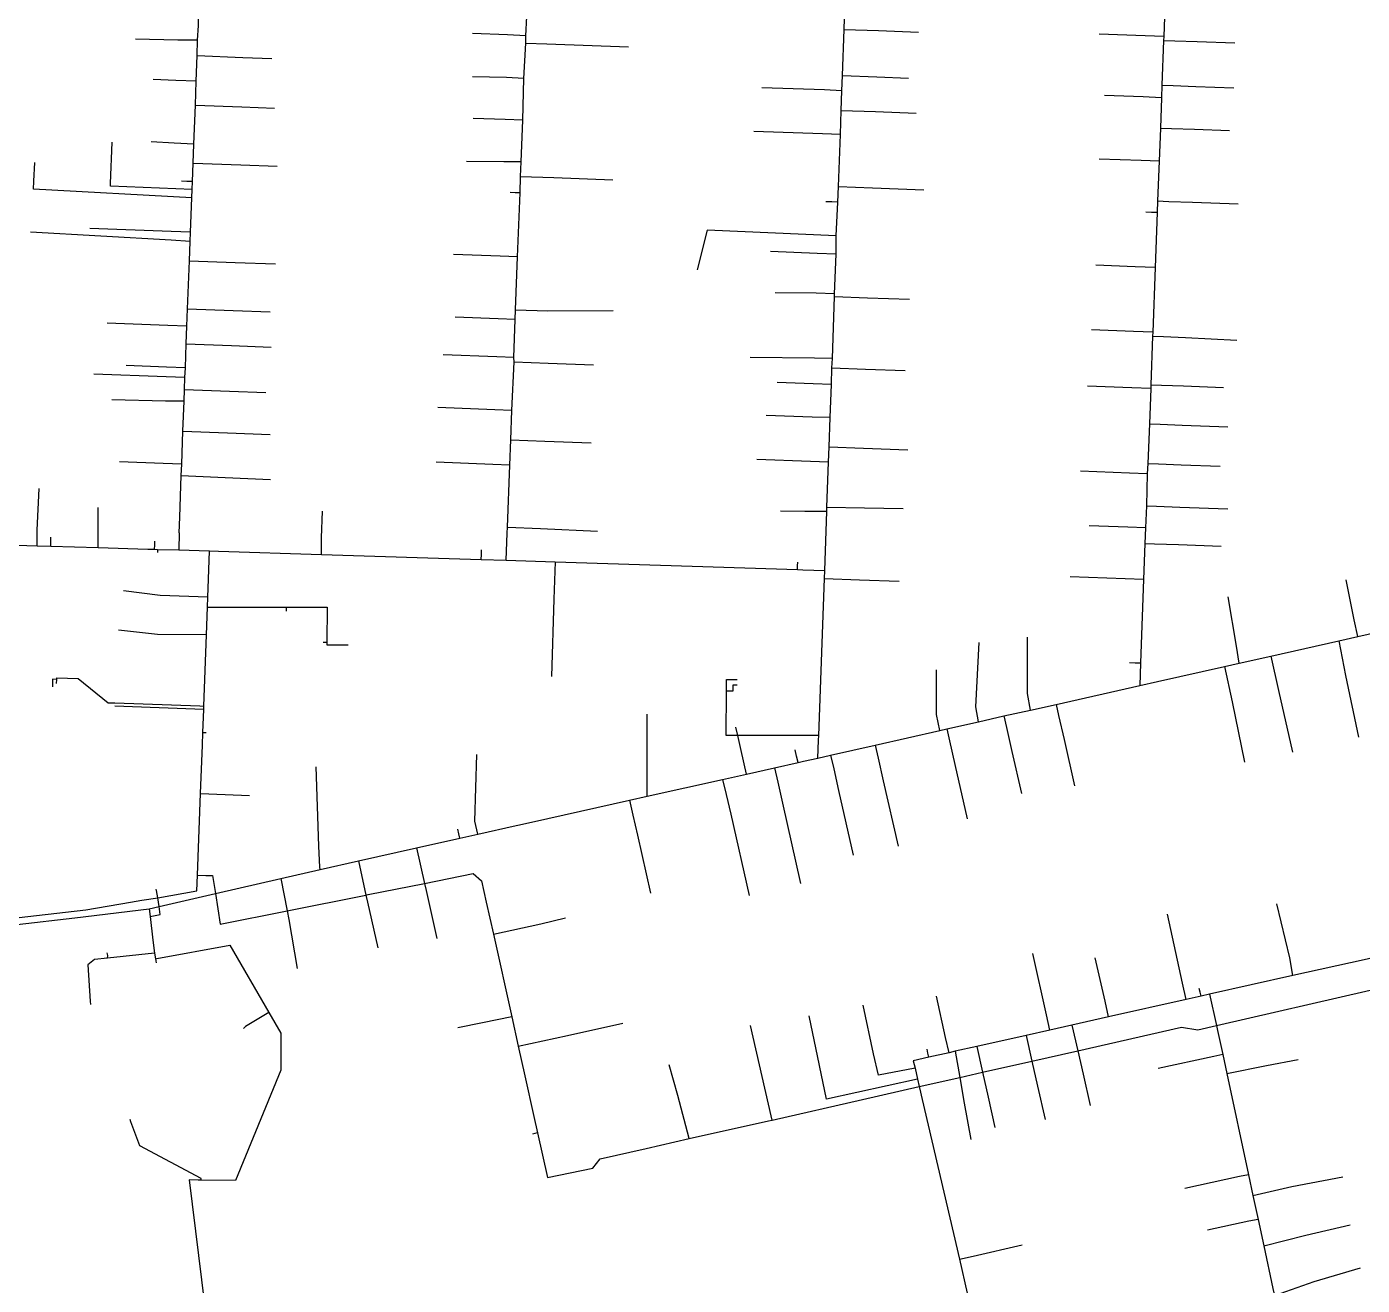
# Model space of a CAD drawing. Header units: inches. Extents: x 1024943 to 1043005, y 1856303 to 1868730.
# Drawn here: x 1035365 to 1036968, y 1859006 to 1860516 of the extents above; entities that cross this region are included whole.
import ezdxf

# ---------------------------------------------------------------- set-up
doc = ezdxf.new("R2010")
doc.units = ezdxf.units.IN
doc.header["$MEASUREMENT"] = 0
doc.layers.add('Water_Network', color=130, linetype='Continuous')

msp = doc.modelspace()

# ---------------------------------------------------------------- linework, layer by layer
at = {"layer": 'Water_Network', "elevation": 0}
for points in [[(1035564.2, 1860330.3), (1035565, 1860352.5), (1035565.7, 1860375.1), (1035567.7, 1860422.2), (1035568.5, 1860450.9), (1035569.9, 1860481.6), (1035570.4, 1860500), (1035571.3, 1860517.9), (1035572, 1860536.4), (1035573.3, 1860551.5), (1035573.3, 1860571.6), (1035573.4, 1860596.3), (1035575.8, 1860635.3)], [(1035964, 1860496.7), (1035964.3, 1860505.5), (1035965.2, 1860528.7), (1035966.2, 1860555.6), (1035968.5, 1860617.6), (1035968.7, 1860622.5)], [(1036338.7, 1860305.6), (1036339.4, 1860324.3), (1036341.6, 1860386.9), (1036342.7, 1860415.9), (1036343.5, 1860439.4), (1036344.2, 1860457.6), (1036346.2, 1860513.1), (1036347.1, 1860538.8), (1036347.7, 1860556.4), (1036349.4, 1860602.9), (1036349.6, 1860609.5)], [(1036338.7, 1860305.6), (1036339.4, 1860324.3), (1036341.6, 1860386.9), (1036342.7, 1860415.9), (1036343.5, 1860439.4), (1036344.2, 1860457.6), (1036346.2, 1860513.1), (1036347.1, 1860538.8), (1036347.7, 1860556.4), (1036349.4, 1860602.9), (1036349.6, 1860609.5)], [(1036733.1, 1860598.5), (1036732.6, 1860585.1), (1036731.4, 1860551.1), (1036729.6, 1860504.4), (1036729.5, 1860499.9), (1036727.5, 1860446.1), (1036726.9, 1860431.1), (1036725.6, 1860394.7), (1036724.1, 1860354.8), (1036722.3, 1860307.1), (1036721.8, 1860293.1)], [(1035942.2, 1860506.4), (1035900, 1860508)], [(1035964.3, 1860505.5), (1035942.2, 1860506.4)], [(1036346.2, 1860513.1), (1036387.3, 1860511.6)], [(1036387.3, 1860511.6), (1036435.2, 1860509.9)], [(1036707.3, 1860505.2), (1036652.1, 1860507.3)], [(1036729.6, 1860504.4), (1036707.3, 1860505.2)], [(1035546.6, 1860500.3), (1035496, 1860501.4)], [(1035570.4, 1860500), (1035546.6, 1860500.3)], [(1035957.2, 1860316.7), (1035957.9, 1860336.6), (1035958.6, 1860354.1), (1035960.5, 1860404), (1035961.7, 1860454.1), (1035964, 1860496.7)], [(1035964, 1860496.7), (1035989.5, 1860495.8)], [(1035989.5, 1860495.8), (1036087.2, 1860492.3)], [(1036729.5, 1860499.9), (1036743, 1860499.4), (1036769.6, 1860498.5)], [(1036769.6, 1860498.5), (1036815.1, 1860496.8)], [(1035569.9, 1860481.6), (1035624.8, 1860479.5)], [(1035624.8, 1860479.5), (1035659.5, 1860478.2)], [(1036344.2, 1860457.6), (1036385.2, 1860456.1)], [(1035544.4, 1860451.8), (1035517, 1860453)], [(1035568.5, 1860450.9), (1035544.4, 1860451.8)], [(1035940.8, 1860455.2), (1035900, 1860456.3)], [(1035961.7, 1860454.1), (1035940.8, 1860455.2)], [(1036322.6, 1860440.5), (1036247.2, 1860442.8)], [(1036385.2, 1860456.1), (1036423.4, 1860454.7)], [(1036727.5, 1860446.1), (1036741, 1860445.6), (1036768, 1860444.6)], [(1036768, 1860444.6), (1036813.8, 1860442.9)], [(1036343.5, 1860439.4), (1036322.6, 1860440.5)], [(1036704.8, 1860432), (1036658.7, 1860433.7)], [(1036726.9, 1860431.1), (1036704.8, 1860432)], [(1035567.7, 1860422.2), (1035623.6, 1860420)], [(1035623.6, 1860420), (1035662.6, 1860418.5)], [(1036342.7, 1860415.9), (1036383.6, 1860414.4)], [(1036383.6, 1860414.4), (1036432.6, 1860412.6)], [(1035939.5, 1860404.8), (1035901, 1860406.2)], [(1035960.5, 1860404), (1035939.5, 1860404.8)], [(1036725.6, 1860394.7), (1036739, 1860394.2), (1036766.4, 1860393.2)], [(1036766.4, 1860393.2), (1036808.5, 1860391.6)], [(1035466, 1860328), (1035468, 1860377.7)], [(1035542.4, 1860376.4), (1035514.5, 1860378.1)], [(1036320.1, 1860387.7), (1036237.8, 1860390.6)], [(1036341.6, 1860386.9), (1036320.1, 1860387.7)], [(1035565.7, 1860375.1), (1035542.4, 1860376.4)], [(1035373.9, 1860330.8), (1035375, 1860353.4)], [(1035565, 1860352.5), (1035622.2, 1860350.3)], [(1035622.2, 1860350.3), (1035665.7, 1860348.7)], [(1035937.9, 1860354.1), (1035893.1, 1860354.6)], [(1035958.6, 1860354.1), (1035937.9, 1860354.1)], [(1036702.5, 1860355.6), (1036652.1, 1860357.4)], [(1036724.1, 1860354.8), (1036702.5, 1860355.6)], [(1035563.4, 1860310.7), (1035373.4, 1860321.3), (1035373.9, 1860330.8)], [(1035548.3, 1859908.9), (1035548.9, 1859927.4), (1035550.8, 1859977.7), (1035551.3, 1859991.1), (1035552.8, 1860030.9), (1035554.2, 1860066.8), (1035554.7, 1860081), (1035555.2, 1860095.1), (1035555.7, 1860106.8), (1035556.8, 1860135.6), (1035557.6, 1860156.7), (1035558.4, 1860177.7), (1035560.6, 1860235.4), (1035561.5, 1860258.6), (1035561.9, 1860269.6), (1035563.4, 1860310.7), (1035563.8, 1860320.7), (1035564.2, 1860330.3)], [(1035557.6, 1860330.6), (1035551.1, 1860330.8)], [(1035564.2, 1860330.3), (1035557.6, 1860330.6)], [(1035957.9, 1860336.6), (1035997.6, 1860335.1)], [(1035997.6, 1860335.1), (1036068.4, 1860332.4)], [(1035563.8, 1860320.7), (1035465.9, 1860325), (1035466, 1860328)], [(1035941.7, 1859908.2), (1035942, 1859915.7), (1035944.8, 1859990.1), (1035946, 1860020.5), (1035947.3, 1860055.8), (1035950.1, 1860113.9), (1035949.7, 1860119.3), (1035951.4, 1860165), (1035951.9, 1860176.4), (1035954.3, 1860239.9), (1035957.2, 1860316.7)], [(1035951.2, 1860317), (1035945.2, 1860317.2)], [(1035957.2, 1860316.7), (1035951.2, 1860317)], [(1036339.4, 1860324.3), (1036380.3, 1860322.8)], [(1036380.3, 1860322.8), (1036441.8, 1860320.6)], [(1036331.4, 1860305.9), (1036324.1, 1860306.2)], [(1036325.4, 1859934.5), (1036325.5, 1859939.7), (1036327.5, 1859993.5), (1036328.1, 1860011.8), (1036329.4, 1860047), (1036330.8, 1860086.9), (1036331.5, 1860106.8), (1036332, 1860118.1), (1036334.6, 1860192.4), (1036334.7, 1860195.8), (1036336.4, 1860243.2), (1036336.6, 1860265.2), (1036338.7, 1860305.6)], [(1036325.4, 1859934.5), (1036325.5, 1859939.7), (1036327.5, 1859993.5), (1036328.1, 1860011.8), (1036329.4, 1860047), (1036330.8, 1860086.9), (1036331.5, 1860106.8), (1036332, 1860118.1), (1036334.6, 1860192.4), (1036334.7, 1860195.8), (1036336.4, 1860243.2), (1036336.6, 1860265.2), (1036338.7, 1860305.6)], [(1036338.7, 1860305.6), (1036331.4, 1860305.9)], [(1036722.3, 1860307.1), (1036735.7, 1860306.6), (1036764, 1860305.6)], [(1036764, 1860305.6), (1036819.1, 1860303.5)], [(1036721.8, 1860293.1), (1036719.4, 1860227.2), (1036716.5, 1860149.6), (1036716.3, 1860144.9), (1036714.2, 1860086.6), (1036714, 1860081.9), (1036712.4, 1860039.5), (1036710.7, 1859991.9), (1036709.6, 1859979.6), (1036708.8, 1859941.1), (1036707.8, 1859914.6), (1036707.1, 1859896.1), (1036705.5, 1859852.7), (1036702.2, 1859763.8)], [(1036715, 1860293.3), (1036708.2, 1860293.6)], [(1036721.8, 1860293.1), (1036715, 1860293.3)], [(1035538.5, 1860260), (1035370, 1860269.6)], [(1035538.6, 1860270.5), (1035440.9, 1860274.2)], [(1035561.9, 1860269.6), (1035538.6, 1860270.5)], [(1036181.6, 1860272), (1036169.7, 1860224.6)], [(1036336.6, 1860265.2), (1036181.6, 1860272)], [(1035561.5, 1860258.6), (1035538.5, 1860260)], [(1035560.6, 1860235.4), (1035615.4, 1860233.3)], [(1035615.4, 1860233.3), (1035663.6, 1860231.5)], [(1035933.2, 1860240.7), (1035877.4, 1860242.8)], [(1035954.3, 1860239.9), (1035933.2, 1860240.7)], [(1036313.6, 1860244), (1036257.8, 1860246.4)], [(1036336.4, 1860243.2), (1036313.6, 1860244)], [(1036695.4, 1860228.1), (1036648.2, 1860229.9)], [(1036719.4, 1860227.2), (1036695.4, 1860228.1)], [(1036312.4, 1860196.6), (1036263.2, 1860196.9)], [(1036334.7, 1860195.8), (1036312.4, 1860196.6)], [(1036334.6, 1860192.4), (1036374, 1860191)], [(1036374, 1860191), (1036424.7, 1860189.1)], [(1035558.4, 1860177.7), (1035613, 1860175.6)], [(1035613, 1860175.6), (1035657.4, 1860173.9)], [(1035951.9, 1860176.4), (1035990.6, 1860175.4)], [(1035990.6, 1860175.4), (1036069, 1860175.5)], [(1035534.8, 1860157.6), (1035461.7, 1860160.4)], [(1035557.6, 1860156.7), (1035534.8, 1860157.6)], [(1035930.9, 1860165.8), (1035879.5, 1860167.8)], [(1035951.4, 1860165), (1035930.9, 1860165.8)], [(1036693.2, 1860150.5), (1036642.9, 1860152.3)], [(1036716.5, 1860149.6), (1036693.2, 1860150.5)], [(1036716.3, 1860144.9), (1036729.4, 1860144.4), (1036755.7, 1860143.3)], [(1036755.7, 1860143.3), (1036817.4, 1860140.2)], [(1035556.8, 1860135.6), (1035611.2, 1860133.6)], [(1035611.2, 1860133.6), (1035658.5, 1860131.8)], [(1035929.4, 1860120.1), (1035865.1, 1860122.5)], [(1035533.1, 1860107.7), (1035484.8, 1860109.5)], [(1035555.7, 1860106.8), (1035533.1, 1860107.7)], [(1035949.7, 1860119.3), (1035929.4, 1860120.1)], [(1035950.1, 1860113.9), (1035990.9, 1860112.4)], [(1035990.9, 1860112.4), (1036045.4, 1860110.3)], [(1036310.6, 1860118.3), (1036233.3, 1860119.4)], [(1036332, 1860118.1), (1036310.6, 1860118.3)], [(1036331.5, 1860106.8), (1036371.9, 1860105.4)], [(1036371.9, 1860105.4), (1036419.4, 1860103.7)], [(1035532.7, 1860095.9), (1035445.7, 1860099.3)], [(1035555.2, 1860095.1), (1035532.7, 1860095.9)], [(1036309, 1860087.7), (1036265.6, 1860089.2)], [(1035554.7, 1860081), (1035608.7, 1860079)], [(1035608.7, 1860079), (1035652.3, 1860077.3)], [(1036330.8, 1860086.9), (1036309, 1860087.7)], [(1036691.2, 1860082.7), (1036638.3, 1860084.7)], [(1036714, 1860081.9), (1036691.2, 1860082.7)], [(1036714.2, 1860086.6), (1036727.1, 1860086.1), (1036753.2, 1860085.1)], [(1036753.2, 1860085.1), (1036801.3, 1860083.4)], [(1035531.8, 1860066.8), (1035467.3, 1860068.6)], [(1035554.2, 1860066.8), (1035531.8, 1860066.8)], [(1035927.1, 1860056.6), (1035858.5, 1860059.2)], [(1035947.3, 1860055.8), (1035927.1, 1860056.6)], [(1036307.7, 1860047.8), (1036252.5, 1860049.8)], [(1036329.4, 1860047), (1036307.7, 1860047.8)], [(1035552.8, 1860030.9), (1035606.4, 1860028.9)], [(1035606.4, 1860028.9), (1035657.4, 1860026.9)], [(1036712.4, 1860039.5), (1036725.3, 1860039), (1036751.9, 1860038.1)], [(1036751.9, 1860038.1), (1036806.5, 1860036)], [(1035946, 1860020.5), (1035986.9, 1860018.9)], [(1035986.9, 1860018.9), (1036042.6, 1860016.8)], [(1036328.1, 1860011.8), (1036369.5, 1860010.3)], [(1036369.5, 1860010.3), (1036422.7, 1860008.4)], [(1035528.9, 1859991.9), (1035476.7, 1859993.9)], [(1035924.5, 1859990.9), (1035856.7, 1859993.5)], [(1036305.8, 1859994.3), (1036241.4, 1859996.6)], [(1036327.5, 1859993.5), (1036305.8, 1859994.3)], [(1035551.3, 1859991.1), (1035528.9, 1859991.9)], [(1035550.8, 1859977.7), (1035603.4, 1859975.3)], [(1035944.8, 1859990.1), (1035924.5, 1859990.9)], [(1036688.7, 1859980.4), (1036629.7, 1859982.6)], [(1036709.6, 1859979.6), (1036688.7, 1859980.4)], [(1036710.7, 1859991.9), (1036723.4, 1859991.5), (1036750.5, 1859990.4)], [(1036750.5, 1859990.4), (1036797.3, 1859988.7)], [(1035377.8, 1859912.1), (1035380.4, 1859961.8)], [(1035603.4, 1859975.3), (1035657.8, 1859972.8)], [(1035451.2, 1859925), (1035451.2, 1859939)], [(1035719.1, 1859902.6), (1035720, 1859934.9)], [(1036299.1, 1859934.5), (1036269.7, 1859934.6)], [(1036325.4, 1859934.5), (1036299.1, 1859934.5)], [(1036322.8, 1859863.6), (1036325.4, 1859934.5)], [(1036322.8, 1859863.6), (1036325.4, 1859934.5)], [(1036325.5, 1859939.7), (1036370.4, 1859938.7)], [(1036370.4, 1859938.7), (1036416.8, 1859937.8)], [(1036708.8, 1859941.1), (1036720.8, 1859940.6), (1036749, 1859939.6)], [(1036749, 1859939.6), (1036806.5, 1859937.4)], [(1035451.1, 1859891), (1035451.2, 1859925)], [(1035942, 1859915.7), (1035981.8, 1859914.1)], [(1035981.8, 1859914.1), (1036050.2, 1859910.7)], [(1036686.4, 1859915.5), (1036640, 1859917.3)], [(1036707.8, 1859914.6), (1036686.4, 1859915.5)], [(1035185.2, 1859898.7), (1035235.5, 1859897.3), (1035243.4, 1859897), (1035318.6, 1859894.9), (1035340.5, 1859894.2), (1035377.7, 1859893.1), (1035394.3, 1859892.7), (1035451.1, 1859891)], [(1035377.7, 1859893.1), (1035377.8, 1859912.1)], [(1035394.3, 1859892.7), (1035394.2, 1859898.9), (1035394.2, 1859903.7)], [(1035518.9, 1859893.9), (1035519, 1859898.8)], [(1035548.3, 1859908.9), (1035547.7, 1859888.2)], [(1035719.1, 1859882.9), (1035719.1, 1859902.6)], [(1035940.5, 1859875.8), (1035941.7, 1859908.2)], [(1035451.1, 1859891), (1035510.7, 1859889.3)], [(1035510.7, 1859889.3), (1035518.8, 1859889)], [(1035518.8, 1859889), (1035518.9, 1859893.9)], [(1035518.8, 1859889), (1035522.2, 1859888.9)], [(1035522.2, 1859888.9), (1035547.7, 1859888.2)], [(1035522.2, 1859888.9), (1035522.4, 1859885.2)], [(1035547.7, 1859888.2), (1035584.7, 1859887.1)], [(1035582.2, 1859819.6), (1035582.7, 1859831.7), (1035583.5, 1859853), (1035584.7, 1859887.1)], [(1035584.7, 1859887.1), (1035595.4, 1859886.8)], [(1035595.4, 1859886.8), (1035719.1, 1859882.9), (1035910.7, 1859876.8)], [(1035910.7, 1859876.8), (1035910.9, 1859882.6)], [(1035910.9, 1859882.6), (1035911.1, 1859888.4)], [(1036707.1, 1859896.1), (1036718.5, 1859895.7), (1036747.5, 1859894.6)], [(1036747.5, 1859894.6), (1036798.6, 1859892.8)], [(1035910.7, 1859876.8), (1035940.5, 1859875.8)], [(1035940.5, 1859875.8), (1035999.2, 1859873.9), (1036290.2, 1859864.7)], [(1035999.2, 1859873.9), (1035997.8, 1859829.2)], [(1036290.2, 1859864.7), (1036290.3, 1859869.1)], [(1036290.2, 1859864.7), (1036296.4, 1859864.5)], [(1036290.3, 1859869.1), (1036290.5, 1859873.6)], [(1036296.4, 1859864.5), (1036322.8, 1859863.6)], [(1036315.7, 1859665.5), (1036322.5, 1859853.9), (1036322.8, 1859863.6)], [(1036315.7, 1859665.5), (1036322.5, 1859853.9), (1036322.8, 1859863.6)], [(1036322.5, 1859853.9), (1036364.6, 1859852.4)], [(1036364.6, 1859852.4), (1036412.1, 1859850.7)], [(1036683.2, 1859853.5), (1036617.2, 1859855.9)], [(1036705.5, 1859852.7), (1036683.2, 1859853.5)], [(1036958.1, 1859804.4), (1036948.5, 1859852.3)], [(1035525.3, 1859833.6), (1035481.4, 1859839.1)], [(1035582.7, 1859831.7), (1035525.3, 1859833.6)], [(1035577.8, 1859700.7), (1035581, 1859786.4), (1035582.2, 1859819.6)], [(1035582.2, 1859819.6), (1035588.7, 1859819.6)], [(1035588.7, 1859819.6), (1035676.5, 1859819.6)], [(1035676.5, 1859819.6), (1035725.6, 1859819.7), (1035725.5, 1859777)], [(1035676.5, 1859819.6), (1035676.6, 1859816.9)], [(1035676.6, 1859816.9), (1035676.6, 1859814.6)], [(1035997.8, 1859829.2), (1035994.8, 1859736.4)], [(1036817, 1859772.6), (1036807, 1859832)], [(1036700.8, 1859725.5), (1036722.3, 1859730.3), (1036802.6, 1859748.4), (1036820.2, 1859752.4), (1036858.1, 1859760.9), (1036939.6, 1859779.3), (1036962.6, 1859784.3), (1037038.4, 1859801.6), (1037062.9, 1859807.1)], [(1036962.6, 1859784.3), (1036958.1, 1859804.4)], [(1035522.4, 1859786.9), (1035475.5, 1859791.8)], [(1035581, 1859786.4), (1035522.4, 1859786.9)], [(1035722.5, 1859777), (1035720.9, 1859777.1)], [(1035725.5, 1859777), (1035722.5, 1859777)], [(1035725.5, 1859777), (1035725.5, 1859774.3), (1035746.7, 1859774.3)], [(1035746.7, 1859774.3), (1035750.9, 1859774.3)], [(1036504.2, 1859699.8), (1036508.1, 1859777.1)], [(1036566.1, 1859716.1), (1036566, 1859783.6)], [(1036820.2, 1859752.4), (1036817, 1859772.6)], [(1036939.6, 1859779.3), (1036947.8, 1859737.6)], [(1036695.3, 1859752.5), (1036688.7, 1859752.8)], [(1036701.8, 1859752.3), (1036695.3, 1859752.5)], [(1036701.8, 1859752.3), (1036700.8, 1859725.5)], [(1036702.2, 1859763.8), (1036701.8, 1859752.3)], [(1036858.1, 1859760.9), (1036867.4, 1859719.7)], [(1036456.9, 1859690.7), (1036456.9, 1859744.2)], [(1036802.6, 1859748.4), (1036811.7, 1859705.8)], [(1036947.8, 1859737.6), (1036963.4, 1859663.5)], [(1035401.5, 1859732.8), (1035396.1, 1859733.1), (1035396.1, 1859728.1)], [(1035396.1, 1859728.1), (1035396.1, 1859724.1)], [(1035401.2, 1859727.8), (1035401.5, 1859732.8)], [(1035401.5, 1859732.8), (1035401.6, 1859734.9), (1035427, 1859733.9), (1035463.2, 1859704.8), (1035470.9, 1859704.7)], [(1036204.9, 1859719.2), (1036204.9, 1859732.6), (1036213.2, 1859732.6)], [(1036204.9, 1859719.2), (1036212.9, 1859719.2), (1036213, 1859726.2)], [(1036213, 1859726.2), (1036217.6, 1859726.2)], [(1036213.2, 1859732.6), (1036217.8, 1859732.7)], [(1036314.7, 1859638.4), (1036329.9, 1859641.9), (1036383.5, 1859653.9), (1036461, 1859671.4), (1036469.3, 1859673.3), (1036507.5, 1859681.9), (1036537.8, 1859688.9), (1036569.7, 1859695.9), (1036600.5, 1859702.8), (1036700.8, 1859725.5)], [(1035470.9, 1859704.7), (1035572.9, 1859701), (1035577.8, 1859700.7)], [(1036313.9, 1859665.5), (1036218.5, 1859665.4), (1036204.7, 1859665.4), (1036204.9, 1859719.2)], [(1036569.7, 1859695.9), (1036566.1, 1859716.1)], [(1036811.7, 1859705.8), (1036826.6, 1859633.6)], [(1036867.4, 1859719.7), (1036884.1, 1859645.6)], [(1035577.7, 1859696.8), (1035524.3, 1859698.8), (1035471, 1859700.8)], [(1035576.6, 1859669.1), (1035577.7, 1859696.8), (1035577.8, 1859700.7)], [(1036109.9, 1859611.9), (1036109.9, 1859691.2)], [(1036461, 1859671.4), (1036456.9, 1859690.7)], [(1036507.5, 1859681.9), (1036504.2, 1859699.8)], [(1036537.8, 1859688.9), (1036540.9, 1859675), (1036547.4, 1859646.2)], [(1036600.5, 1859702.8), (1036603.5, 1859689.3), (1036610, 1859660.7)], [(1036228.9, 1859619.2), (1036222.6, 1859647.4), (1036218.5, 1859665.4), (1036216.2, 1859675.5)], [(1036469.3, 1859673.3), (1036472.6, 1859658.9), (1036478.9, 1859630.8)], [(1035576.1, 1859653.7), (1035576.6, 1859669.1)], [(1035576.6, 1859669.1), (1035579, 1859669.1)], [(1035579, 1859669.1), (1035580.6, 1859669.1)], [(1036315.7, 1859665.5), (1036313.9, 1859665.5)], [(1036314.7, 1859638.4), (1036315.5, 1859660)], [(1036315.5, 1859660), (1036315.7, 1859665.5)], [(1036315.5, 1859660), (1036315.7, 1859665.5)], [(1036610, 1859660.7), (1036622.5, 1859605.2)], [(1035570.3, 1859497.7), (1035573.9, 1859595.7), (1035576.1, 1859653.7)], [(1035902.9, 1859562.8), (1035905.3, 1859642.8)], [(1036289.1, 1859640.6), (1036287.4, 1859648.2)], [(1036290.8, 1859633), (1036289.1, 1859640.6)], [(1036329.9, 1859641.9), (1036333.6, 1859625.6), (1036339.5, 1859599.3)], [(1036383.5, 1859653.9), (1036387, 1859638.4), (1036393.1, 1859611.1)], [(1036547.4, 1859646.2), (1036558.8, 1859595.8)], [(1035715.7, 1859532.8), (1035712.7, 1859627.7)], [(1036109.9, 1859592.5), (1036200.1, 1859612.7), (1036228.9, 1859619.2), (1036262.7, 1859626.8), (1036290.8, 1859633)], [(1036262.7, 1859626.8), (1036266.6, 1859609.5), (1036272.3, 1859584.2)], [(1036290.8, 1859633), (1036297.4, 1859634.5)], [(1036297.4, 1859634.5), (1036314.7, 1859638.4)], [(1036478.9, 1859630.8), (1036493.7, 1859565.4)], [(1036109.9, 1859592.5), (1036109.9, 1859611.9)], [(1036200.1, 1859612.7), (1036204.4, 1859594.7), (1036210.1, 1859570.9)], [(1036393.1, 1859611.1), (1036410.8, 1859532.5)], [(1035573.9, 1859595.7), (1035603.4, 1859594.6), (1035632.8, 1859593.5)], [(1035884.8, 1859542.1), (1035906.5, 1859547), (1035952.7, 1859557.3), (1035954.5, 1859557.7), (1035970.8, 1859561.4), (1036088.6, 1859587.8), (1036109.9, 1859592.5)], [(1036339.5, 1859599.3), (1036356.9, 1859522)], [(1036088.6, 1859587.8), (1036092.6, 1859570), (1036098, 1859545.8)], [(1036272.3, 1859584.2), (1036293.8, 1859487.9)], [(1035906.5, 1859547), (1035902.9, 1859562.8)], [(1036210.1, 1859570.9), (1036232.3, 1859473.4)], [(1035883.6, 1859547.5), (1035882.4, 1859552.9)], [(1035884.8, 1859542.1), (1035883.6, 1859547.5)], [(1036098, 1859545.8), (1036113.7, 1859476.1)], [(1035717, 1859507.3), (1035715.7, 1859532.8)], [(1035717.2, 1859504.6), (1035763.2, 1859514.9), (1035833.1, 1859530.6), (1035884.8, 1859542.1)], [(1035833.1, 1859530.6), (1035842.6, 1859488), (1035844.6, 1859479.3)], [(1035763.2, 1859514.9), (1035772.3, 1859474), (1035774.2, 1859465.4)], [(1035512.2, 1859457.5), (1035524.1, 1859460.2), (1035591.7, 1859475.7), (1035670, 1859493.7), (1035717.2, 1859504.6)], [(1035522.5, 1859470.8), (1035569.6, 1859479), (1035570.3, 1859497.7)], [(1035522.5, 1859470.8), (1035569.6, 1859479), (1035570.3, 1859497.7)], [(1035570.3, 1859497.7), (1035580.1, 1859497.5)], [(1035570.3, 1859497.7), (1035580.1, 1859497.5)], [(1035580.1, 1859497.5), (1035588.3, 1859497.5), (1035591.7, 1859475.7), (1035597.6, 1859438.9), (1035677.8, 1859455), (1035772.3, 1859474), (1035774.8, 1859474.5), (1035842.6, 1859488), (1035901, 1859499.7), (1035911, 1859490.9), (1035916.6, 1859465.6), (1035925.2, 1859427.1), (1035947.3, 1859327.6), (1035955.1, 1859292.4), (1035962.9, 1859257.1), (1035973.9, 1859208)], [(1035580.1, 1859497.5), (1035588.3, 1859497.5), (1035591.7, 1859475.7), (1035597.6, 1859438.9), (1035677.8, 1859455), (1035772.3, 1859474), (1035774.8, 1859474.5), (1035842.6, 1859488), (1035901, 1859499.7), (1035911, 1859490.9), (1035916.6, 1859465.6), (1035925.2, 1859427.1), (1035947.3, 1859327.6), (1035955.1, 1859292.4), (1035962.9, 1859257.1), (1035973.9, 1859208)], [(1035717.2, 1859504.6), (1035717, 1859507.3)], [(1035521.1, 1859479.5), (1035520.8, 1859481.2)], [(1035522.5, 1859470.8), (1035521.1, 1859479.5)], [(1035670, 1859493.7), (1035677.8, 1859455), (1035679.9, 1859444.8)], [(1035220.1, 1859435.8), (1035297, 1859442.8), (1035342.4, 1859445.3), (1035436.4, 1859456.3), (1035490, 1859465.4), (1035503.6, 1859467.7), (1035522.5, 1859470.8)], [(1035220.1, 1859435.8), (1035297, 1859442.8), (1035342.4, 1859445.3), (1035436.4, 1859456.3), (1035490, 1859465.4), (1035503.6, 1859467.7), (1035522.5, 1859470.8)], [(1035517.4, 1859449), (1035525.5, 1859450.5), (1035524.1, 1859460.2), (1035522.5, 1859470.8)], [(1035517.4, 1859449), (1035525.5, 1859450.5), (1035524.1, 1859460.2), (1035522.5, 1859470.8)], [(1035774.2, 1859465.4), (1035786.5, 1859410.7)], [(1035844.6, 1859479.3), (1035857.4, 1859422)], [(1035243.5, 1859431.1), (1035353.8, 1859438.6), (1035423.1, 1859446.8), (1035512.2, 1859457.5)], [(1035512.2, 1859457.5), (1035513.3, 1859448.2)], [(1035513.3, 1859448.2), (1035517.4, 1859449)], [(1035513.3, 1859448.2), (1035517.4, 1859449)], [(1035513.3, 1859448.2), (1035516.7, 1859419.7)], [(1035513.3, 1859448.2), (1035516.7, 1859419.7)], [(1036752, 1859368), (1036734.2, 1859451)], [(1036881, 1859398.8), (1036865.1, 1859463.3)], [(1035679.9, 1859444.8), (1035689.7, 1859386)], [(1035925.2, 1859427.1), (1035982.1, 1859439.6)], [(1035982.1, 1859439.6), (1036011.9, 1859446.6)], [(1037138.1, 1859434.2), (1037130.3, 1859432.4), (1037034.6, 1859410.9), (1036969.9, 1859396.4), (1036884.4, 1859377.2), (1036784.5, 1859354.8)], [(1035516.7, 1859419.7), (1035518.8, 1859404.3)], [(1035516.7, 1859419.7), (1035518.8, 1859404.3)], [(1035462.6, 1859401.5), (1035461.9, 1859404.7)], [(1035518.8, 1859404.3), (1035462.4, 1859398.4)], [(1035462.4, 1859398.4), (1035462.6, 1859401.5)], [(1035518.8, 1859404.3), (1035519.8, 1859397.6)], [(1035518.8, 1859404.3), (1035519.8, 1859397.6)], [(1035521.4, 1859397.8), (1035609, 1859413.9), (1035655.7, 1859333.1)], [(1035521.4, 1859397.8), (1035609, 1859413.9), (1035655.7, 1859333.1)], [(1036589, 1859330.3), (1036572.5, 1859403.7)], [(1035462.4, 1859398.4), (1035446.8, 1859396.8), (1035438.6, 1859390.4), (1035441.6, 1859346.4)], [(1035519.8, 1859397.6), (1035521.4, 1859397.8)], [(1035519.8, 1859397.6), (1035521.4, 1859397.8)], [(1035519.8, 1859397.6), (1035520.6, 1859392.5)], [(1035519.8, 1859397.6), (1035520.6, 1859392.5)], [(1035978.2, 1859188.5), (1035990, 1859135), (1036044.6, 1859146.2), (1036053.5, 1859157.4), (1036108.7, 1859169.9), (1036160.2, 1859181.8), (1036255.2, 1859203), (1036259.6, 1859203.9), (1036368.3, 1859228.6), (1036436.3, 1859244), (1036484.8, 1859254.9), (1036512.3, 1859261.2), (1036571.5, 1859274.5), (1036626.5, 1859287), (1036751, 1859315.2), (1036770.5, 1859312.1), (1036793, 1859317.3), (1036977.4, 1859359.8), (1037116.7, 1859392)], [(1035978.2, 1859188.5), (1035990, 1859135), (1036044.6, 1859146.2), (1036053.5, 1859157.4), (1036108.7, 1859169.9), (1036160.2, 1859181.8), (1036255.2, 1859203), (1036259.6, 1859203.9), (1036368.3, 1859228.6), (1036436.3, 1859244), (1036484.8, 1859254.9), (1036512.3, 1859261.2), (1036571.5, 1859274.5), (1036626.5, 1859287), (1036751, 1859315.2), (1036770.5, 1859312.1), (1036793, 1859317.3), (1036977.4, 1859359.8), (1037116.7, 1859392)], [(1036659.2, 1859346.6), (1036647.5, 1859398.8)], [(1036884.4, 1859377.2), (1036881, 1859398.8)], [(1036756.4, 1859348.5), (1036752, 1859368)], [(1036774.4, 1859352.6), (1036756.4, 1859348.5), (1036663.4, 1859327.7), (1036619.5, 1859317.8), (1036593.1, 1859311.9), (1036564.6, 1859305.5), (1036505.3, 1859292.2), (1036479.4, 1859286.4), (1036472, 1859284.7), (1036447.8, 1859279.3)], [(1036467.9, 1859303), (1036456.8, 1859352.4)], [(1036773.3, 1859357.2), (1036772.3, 1859361.9)], [(1036774.4, 1859352.6), (1036773.3, 1859357.2)], [(1036784.5, 1859354.8), (1036774.4, 1859352.6)], [(1036784.5, 1859354.8), (1036793, 1859317.3), (1036794.3, 1859311.3)], [(1035441.6, 1859346.4), (1035441.8, 1859342.4)], [(1036381.5, 1859283.5), (1036368.8, 1859341.9)], [(1036663.4, 1859327.7), (1036659.2, 1859346.6)], [(1035655.7, 1859333.1), (1035670.2, 1859308.2), (1035670.1, 1859263.7), (1035615.8, 1859131.4), (1035574.6, 1859131.8)], [(1035655.7, 1859333.1), (1035670.2, 1859308.2), (1035670.1, 1859263.7), (1035615.8, 1859131.4), (1035574.6, 1859131.8)], [(1035655.7, 1859333.1), (1035627.8, 1859316.2)], [(1035912.1, 1859320.5), (1035882.4, 1859314.7)], [(1035947.3, 1859327.6), (1035912.1, 1859320.5)], [(1036014.1, 1859305.2), (1036080.5, 1859320.3)], [(1036316.7, 1859269.3), (1036304.3, 1859328.8)], [(1036593.1, 1859311.9), (1036589, 1859330.3)], [(1035627.8, 1859316.2), (1035625.4, 1859313.6)], [(1035955.1, 1859292.4), (1036014.1, 1859305.2)], [(1036259.6, 1859203.9), (1036258.4, 1859208.8), (1036233.9, 1859317.2)], [(1036564.6, 1859305.5), (1036571.5, 1859274.5), (1036578.2, 1859244.7)], [(1036619.5, 1859317.8), (1036626.5, 1859287), (1036632.8, 1859258.9)], [(1036794.3, 1859311.3), (1036800.5, 1859282.5), (1036805.4, 1859259.7), (1036831.4, 1859138.3), (1036836.7, 1859113.3), (1036842.9, 1859084.7), (1036849.6, 1859053.1), (1036860.6, 1859001.8), (1036862.4, 1858993.4), (1036869.2, 1858961.9), (1036872.3, 1858947.4), (1036876.3, 1858928.9)], [(1036446.7, 1859284.2), (1036445.6, 1859289.1)], [(1036472, 1859284.7), (1036467.9, 1859303)], [(1036505.3, 1859292.2), (1036512.3, 1859261.2), (1036519, 1859231.3)], [(1036431.2, 1859266), (1036387.2, 1859257.6), (1036381.5, 1859283.5)], [(1036447.8, 1859279.3), (1036429.1, 1859275.1), (1036431.2, 1859266), (1036434.3, 1859252.8), (1036436.3, 1859244), (1036436.7, 1859242.4), (1036439.9, 1859228.5)], [(1036447.8, 1859279.3), (1036446.7, 1859284.2)], [(1036479.4, 1859286.4), (1036484.8, 1859254.9), (1036490.1, 1859224.1)], [(1036789.6, 1859280.2), (1036723, 1859265.9)], [(1036800.5, 1859282.5), (1036789.6, 1859280.2)], [(1036852.8, 1859269.2), (1036890.9, 1859276.6)], [(1036146.7, 1859233.3), (1036136, 1859270.2)], [(1036434.3, 1859252.8), (1036325, 1859228.9), (1036316.7, 1859269.3)], [(1036632.8, 1859258.9), (1036641.2, 1859221.3)], [(1036805.4, 1859259.7), (1036852.8, 1859269.2)], [(1036578.2, 1859244.7), (1036587.2, 1859204.4)], [(1036160.2, 1859181.8), (1036146.7, 1859233.3)], [(1036439.9, 1859228.5), (1036484.4, 1859036.8), (1036493.8, 1858996.1)], [(1036490.1, 1859224.1), (1036498.1, 1859180.6)], [(1036519, 1859231.3), (1036527.1, 1859195)], [(1035973.9, 1859208), (1035978.2, 1859188.5)], [(1035973.9, 1859208), (1035978.2, 1859188.5)], [(1035490.3, 1859201.7), (1035489.3, 1859204.4)], [(1035501.2, 1859172.9), (1035490.3, 1859201.7)], [(1035975.1, 1859187.8), (1035972.1, 1859187.1)], [(1035978.2, 1859188.5), (1035975.1, 1859187.8)], [(1035574.6, 1859133.6), (1035501.2, 1859172.9)], [(1035570.9, 1859131.9), (1035560.4, 1859132.1), (1035582.6, 1858950.5)], [(1035570.9, 1859131.9), (1035560.4, 1859132.1), (1035582.6, 1858950.5)], [(1035574.6, 1859131.8), (1035570.9, 1859131.9)], [(1035574.6, 1859131.8), (1035570.9, 1859131.9)], [(1035574.6, 1859131.8), (1035574.6, 1859133.6)], [(1036820.4, 1859136), (1036754.9, 1859121.9)], [(1036831.4, 1859138.3), (1036820.4, 1859136)], [(1036883.2, 1859124.1), (1036944.3, 1859135.7)], [(1036836.7, 1859113.3), (1036883.2, 1859124.1)], [(1036831.9, 1859082.4), (1036782.3, 1859071.7)], [(1036842.9, 1859084.7), (1036831.9, 1859082.4)], [(1036849.6, 1859053.1), (1036900.1, 1859065.9)], [(1036900.1, 1859065.9), (1036953.2, 1859078.1)], [(1036500.8, 1859040.6), (1036559.6, 1859054.2)], [(1036484.4, 1859036.8), (1036500.8, 1859040.6)], [(1036909.9, 1859009.9), (1036965.8, 1859026.3)], [(1036862.4, 1858993.4), (1036909.9, 1859009.9)]]:
    msp.add_lwpolyline(points, dxfattribs=at)

doc.saveas('drawing.dxf')
